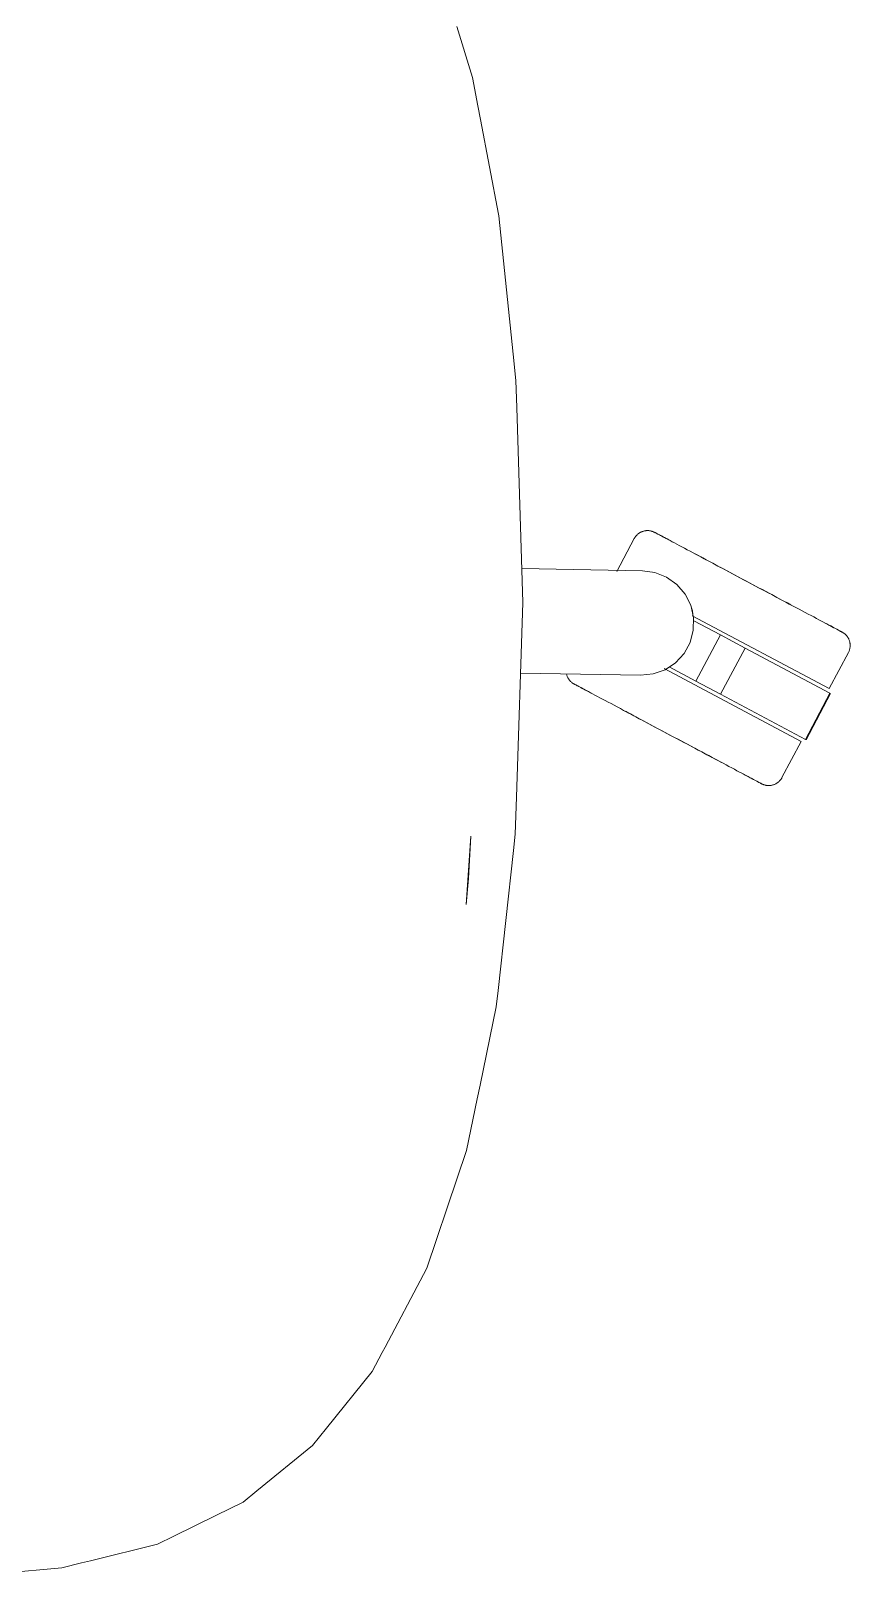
# Model space of a CAD drawing. Header units: millimetres. Extents: x 79795 to 317870, y -36033 to 97293.
# Drawn here: x 200697.8 to 200917.5, y 31870.6 to 32283.6 of the extents above; entities that cross this region are included whole.
import ezdxf

# ---------------------------------------------------------------- set-up
doc = ezdxf.new("R2010")
doc.units = ezdxf.units.MM
doc.header["$MEASUREMENT"] = 0
doc.layers.add('G-IMPT', color=8, linetype='CONTINUOUS', lineweight=9)
doc.layers.add('I-FURN', color=8, linetype='CONTINUOUS', lineweight=9)

msp = doc.modelspace()

# ---------------------------------------------------------------- linework, layer by layer
at = {"layer": 'G-IMPT'}
for p, q in [((200812.02, 32284.76), (200816.21, 32271.15)), ((200816.21, 32271.15), (200817.67, 32263.55)), ((200818.37, 32259.88), (200817.67, 32263.55)), ((200818.37, 32259.88), (200823.24, 32234.51)), ((200823.33, 32234.04), (200823.24, 32234.51)), ((200823.33, 32234.04), (200827.15, 32197.05)), ((200827.15, 32197.05), (200827.88, 32189.98)), ((200828.11, 32182.73), (200827.88, 32189.98)), ((200829.72, 32130.56), (200828.11, 32182.73)), ((200828.02, 32078.38), (200829.72, 32130.56)), ((200828.02, 32078.38), (200827.7, 32068.44)), ((200815.82, 32067.9), (200814.57, 32049.62)), ((200815.82, 32067.9), (200815.18, 32056.57)), ((200827.21, 32064.07), (200827.7, 32068.44)), ((200827.21, 32064.07), (200823.09, 32026.62)), ((200814.57, 32049.62), (200815.18, 32056.57)), ((200822.6, 32022.2), (200823.09, 32026.62)), ((200818.25, 32001.26), (200822.6, 32022.2)), ((200818.25, 32001.26), (200817.49, 31997.58)), ((200817.49, 31997.58), (200814.62, 31983.76)), ((200812.1, 31976.32), (200814.62, 31983.76)), ((200812.1, 31976.32), (200803.95, 31952.23)), ((200792.78, 31931.06), (200803.07, 31950.57)), ((200803.07, 31950.57), (200803.95, 31952.23)), ((200789.34, 31924.56), (200792.05, 31929.69)), ((200792.78, 31931.06), (200792.05, 31929.69)), ((200789.34, 31924.56), (200777.14, 31909.42)), ((200773.37, 31904.76), (200777.14, 31909.42)), ((200758.43, 31892.59), (200773.37, 31904.76)), ((200758.43, 31892.59), (200754.77, 31889.62)), ((200754.77, 31889.62), (200747.61, 31886.09)), ((200736.14, 31880.45), (200747.61, 31886.09)), ((200736.14, 31880.45), (200731.78, 31878.3)), ((200731.78, 31878.3), (200713.84, 31873.89)), ((200690.3, 31870.57), (200706.17, 31872.01)), ((200706.17, 31872.01), (200711.46, 31873.31)), ((200713.84, 31873.89), (200711.46, 31873.31))]:
    msp.add_line(p, q, dxfattribs=at)
at = {"layer": 'I-FURN'}
for p, q in [((200859.6, 32147.65), (200854.9, 32138.81)), ((200859.6, 32147.65), (200859.68, 32147.79)), ((200859.68, 32147.79), (200859.76, 32147.93)), ((200859.76, 32147.93), (200859.85, 32148.06)), ((200859.85, 32148.06), (200859.94, 32148.19)), ((200859.94, 32148.19), (200860.04, 32148.32)), ((200860.04, 32148.32), (200860.15, 32148.44)), ((200860.15, 32148.44), (200860.26, 32148.56)), ((200860.26, 32148.56), (200860.37, 32148.67)), ((200860.37, 32148.67), (200860.49, 32148.78)), ((200860.49, 32148.78), (200860.61, 32148.88)), ((200860.61, 32148.88), (200860.74, 32148.98)), ((200860.74, 32148.98), (200860.87, 32149.08)), ((200860.87, 32149.08), (200861.01, 32149.16)), ((200861.01, 32149.16), (200861.15, 32149.25)), ((200861.15, 32149.25), (200861.29, 32149.33)), ((200861.29, 32149.33), (200861.43, 32149.4)), ((200861.43, 32149.4), (200861.58, 32149.46)), ((200861.58, 32149.46), (200861.73, 32149.52)), ((200861.73, 32149.52), (200861.88, 32149.58)), ((200861.88, 32149.58), (200862.03, 32149.63)), ((200862.03, 32149.63), (200862.19, 32149.67)), ((200862.19, 32149.67), (200862.35, 32149.7)), ((200862.35, 32149.7), (200862.5, 32149.73)), ((200862.5, 32149.73), (200862.66, 32149.76)), ((200862.66, 32149.76), (200862.82, 32149.77)), ((200862.82, 32149.77), (200862.99, 32149.78)), ((200862.99, 32149.78), (200863.15, 32149.79)), ((200863.15, 32149.79), (200863.31, 32149.78)), ((200863.31, 32149.78), (200863.47, 32149.77)), ((200863.47, 32149.77), (200863.63, 32149.76)), ((200863.63, 32149.76), (200863.79, 32149.73)), ((200863.79, 32149.73), (200863.95, 32149.71)), ((200863.95, 32149.71), (200864.1, 32149.67)), ((200864.1, 32149.67), (200864.26, 32149.63)), ((200864.26, 32149.63), (200864.41, 32149.58)), ((200864.41, 32149.58), (200864.57, 32149.53)), ((200864.57, 32149.53), (200864.72, 32149.47)), ((200864.72, 32149.47), (200864.86, 32149.4)), ((200864.86, 32149.4), (200865.01, 32149.33)), ((200865.01, 32149.33), (200865.05, 32149.31)), ((200865.05, 32149.31), (200865.07, 32149.3)), ((200865.09, 32149.29), (200865.05, 32149.31)), ((200865.05, 32149.31), (200865.05, 32149.31)), ((200865.07, 32149.3), (200865.13, 32149.27)), ((200865.18, 32149.24), (200865.09, 32149.29)), ((200865.13, 32149.27), (200865.23, 32149.22)), ((200865.3, 32149.18), (200865.18, 32149.24)), ((200865.23, 32149.22), (200865.37, 32149.14)), ((200865.46, 32149.09), (200865.3, 32149.18)), ((200865.37, 32149.14), (200865.55, 32149.05)), ((200865.66, 32148.99), (200865.46, 32149.09)), ((200865.55, 32149.05), (200865.77, 32148.93)), ((200865.9, 32148.86), (200865.66, 32148.99)), ((200865.77, 32148.93), (200866.03, 32148.79)), ((200866.18, 32148.71), (200865.9, 32148.86)), ((200866.03, 32148.79), (200866.32, 32148.63)), ((200866.5, 32148.54), (200866.18, 32148.71)), ((200866.32, 32148.63), (200866.66, 32148.46)), ((200866.86, 32148.35), (200866.5, 32148.54)), ((200866.66, 32148.46), (200867.03, 32148.26)), ((200867.25, 32148.14), (200866.86, 32148.35)), ((200867.03, 32148.26), (200867.44, 32148.04)), ((200867.68, 32147.91), (200867.25, 32148.14)), ((200867.44, 32148.04), (200867.89, 32147.8)), ((200868.14, 32147.67), (200867.68, 32147.91)), ((200867.89, 32147.8), (200868.37, 32147.55)), ((200868.64, 32147.4), (200868.14, 32147.67)), ((200868.37, 32147.55), (200868.89, 32147.27)), ((200869.18, 32147.12), (200868.64, 32147.4)), ((200868.89, 32147.27), (200869.44, 32146.98)), ((200869.75, 32146.81), (200869.18, 32147.12)), ((200869.44, 32146.98), (200870.02, 32146.67)), ((200870.35, 32146.49), (200869.75, 32146.81)), ((200870.98, 32146.16), (200870.35, 32146.49)), ((200871.65, 32145.8), (200870.98, 32146.16)), ((200872.34, 32145.43), (200871.65, 32145.8)), ((200873.06, 32145.05), (200872.34, 32145.43)), ((200873.81, 32144.65), (200873.06, 32145.05)), ((200874.59, 32144.24), (200873.81, 32144.65)), ((200875.39, 32143.81), (200874.59, 32144.24)), ((200876.22, 32143.37), (200875.39, 32143.81)), ((200875.77, 32143.61), (200876.6, 32143.17)), ((200877.06, 32142.92), (200876.22, 32143.37)), ((200829.44, 32139.59), (200861.78, 32139.02)), ((200876.6, 32143.17), (200877.46, 32142.71)), ((200877.93, 32142.46), (200877.06, 32142.92)), ((200877.46, 32142.71), (200878.34, 32142.25)), ((200878.82, 32141.99), (200877.93, 32142.46)), ((200878.34, 32142.25), (200879.23, 32141.77)), ((200879.72, 32141.51), (200878.82, 32141.99)), ((200879.23, 32141.77), (200880.15, 32141.29)), ((200880.65, 32141.02), (200879.72, 32141.51)), ((200880.15, 32141.29), (200881.08, 32140.79)), ((200881.58, 32140.52), (200880.65, 32141.02)), ((200881.08, 32140.79), (200882.02, 32140.29)), ((200882.54, 32140.01), (200881.58, 32140.52)), ((200882.02, 32140.29), (200882.98, 32139.78)), ((200883.5, 32139.5), (200882.54, 32140.01)), ((200882.98, 32139.78), (200883.95, 32139.26)), ((200884.47, 32138.98), (200883.5, 32139.5)), ((200883.95, 32139.26), (200884.92, 32138.74)), ((200861.78, 32139.02), (200865.13, 32138.56)), ((200865.13, 32138.56), (200868.26, 32137.31)), ((200868.26, 32137.31), (200871, 32135.34)), ((200871, 32135.34), (200873.19, 32132.78)), ((200885.46, 32138.46), (200884.47, 32138.98)), ((200884.92, 32138.74), (200885.91, 32138.22)), ((200886.45, 32137.93), (200885.46, 32138.46)), ((200885.91, 32138.22), (200886.91, 32137.69)), ((200887.44, 32137.4), (200886.45, 32137.93)), ((200886.91, 32137.69), (200887.91, 32137.16)), ((200888.45, 32136.87), (200887.44, 32137.4)), ((200887.91, 32137.16), (200888.91, 32136.63)), ((200889.45, 32136.34), (200888.45, 32136.87)), ((200888.91, 32136.63), (200889.91, 32136.09)), ((200890.46, 32135.8), (200889.45, 32136.34)), ((200889.91, 32136.09), (200890.92, 32135.56)), ((200891.46, 32135.27), (200890.46, 32135.8)), ((200890.92, 32135.56), (200891.92, 32135.02)), ((200892.46, 32134.74), (200891.46, 32135.27)), ((200891.92, 32135.02), (200892.92, 32134.49)), ((200873.19, 32132.78), (200874.71, 32129.77)), ((200893.46, 32134.2), (200892.46, 32134.74)), ((200892.92, 32134.49), (200893.92, 32133.96)), ((200894.46, 32133.68), (200893.46, 32134.2)), ((200893.92, 32133.96), (200894.91, 32133.43)), ((200895.44, 32133.15), (200894.46, 32133.68)), ((200894.91, 32133.43), (200895.9, 32132.91)), ((200896.42, 32132.63), (200895.44, 32133.15)), ((200895.9, 32132.91), (200896.87, 32132.39)), ((200897.39, 32132.12), (200896.42, 32132.63)), ((200896.87, 32132.39), (200897.83, 32131.88)), ((200898.35, 32131.61), (200897.39, 32132.12)), ((200897.83, 32131.88), (200898.79, 32131.37)), ((200899.29, 32131.1), (200898.35, 32131.61)), ((200898.79, 32131.37), (200899.72, 32130.88)), ((200900.22, 32130.61), (200899.29, 32131.1)), ((200899.72, 32130.88), (200900.65, 32130.39)), ((200874.71, 32129.77), (200875.46, 32126.48)), ((200875.12, 32126.97), (200911.84, 32107.45)), ((200901.14, 32130.12), (200900.22, 32130.61)), ((200900.65, 32130.39), (200901.55, 32129.9)), ((200902.03, 32129.65), (200901.14, 32130.12)), ((200902.91, 32129.18), (200902.03, 32129.65)), ((200903.77, 32128.73), (200902.91, 32129.18)), ((200904.6, 32128.28), (200903.77, 32128.73)), ((200905.41, 32127.85), (200904.6, 32128.28)), ((200906.2, 32127.43), (200905.41, 32127.85)), ((200906.96, 32127.03), (200906.2, 32127.43)), ((200907.7, 32126.64), (200906.96, 32127.03)), ((200875.4, 32123.1), (200874.54, 32119.84)), ((200875.46, 32126.48), (200875.4, 32123.1)), ((200875.53, 32125.62), (200882.67, 32121.82)), ((200908.4, 32126.26), (200907.7, 32126.64)), ((200909.08, 32125.9), (200908.4, 32126.26)), ((200909.73, 32125.55), (200909.08, 32125.9)), ((200910.35, 32125.23), (200909.73, 32125.55)), ((200910.93, 32124.92), (200910.35, 32125.23)), ((200910.62, 32125.08), (200911.19, 32124.78)), ((200911.48, 32124.62), (200910.93, 32124.92)), ((200911.19, 32124.78), (200911.72, 32124.49)), ((200912, 32124.35), (200911.48, 32124.62)), ((200911.72, 32124.49), (200912.23, 32124.23)), ((200912.48, 32124.09), (200912, 32124.35)), ((200912.23, 32124.23), (200912.69, 32123.98)), ((200912.93, 32123.85), (200912.48, 32124.09)), ((200912.69, 32123.98), (200913.12, 32123.75)), ((200913.34, 32123.64), (200912.93, 32123.85)), ((200913.12, 32123.75), (200913.51, 32123.54)), ((200913.71, 32123.44), (200913.34, 32123.64)), ((200913.51, 32123.54), (200913.87, 32123.35)), ((200914.05, 32123.26), (200913.71, 32123.44)), ((200913.87, 32123.35), (200914.19, 32123.19)), ((200914.34, 32123.1), (200914.05, 32123.26)), ((200914.19, 32123.19), (200914.47, 32123.04)), ((200914.6, 32122.96), (200914.34, 32123.1)), ((200914.47, 32123.04), (200914.71, 32122.91)), ((200914.82, 32122.85), (200914.6, 32122.96)), ((200914.71, 32122.91), (200914.91, 32122.8)), ((200915, 32122.75), (200914.82, 32122.85)), ((200914.91, 32122.8), (200915.07, 32122.72)), ((200915.14, 32122.68), (200915, 32122.75)), ((200915.07, 32122.72), (200915.19, 32122.65)), ((200915.24, 32122.62), (200915.14, 32122.68)), ((200915.19, 32122.65), (200915.27, 32122.61)), ((200915.3, 32122.59), (200915.24, 32122.62)), ((200915.27, 32122.61), (200915.32, 32122.58)), ((200874.54, 32119.84), (200872.92, 32116.88)), ((200882.67, 32121.82), (200876.1, 32109.46)), ((200882.67, 32121.82), (200889.31, 32118.29)), ((200915.32, 32122.58), (200915.3, 32122.59)), ((200915.32, 32122.58), (200915.46, 32122.5)), ((200915.32, 32122.58), (200915.32, 32122.58)), ((200915.46, 32122.5), (200915.6, 32122.42)), ((200915.6, 32122.42), (200915.73, 32122.33)), ((200915.73, 32122.33), (200915.86, 32122.23)), ((200915.86, 32122.23), (200915.99, 32122.14)), ((200915.99, 32122.14), (200916.11, 32122.03)), ((200916.11, 32122.03), (200916.23, 32121.92)), ((200916.23, 32121.92), (200916.35, 32121.81)), ((200916.35, 32121.81), (200916.45, 32121.69)), ((200916.45, 32121.69), (200916.56, 32121.56)), ((200916.56, 32121.56), (200916.66, 32121.44)), ((200916.66, 32121.44), (200916.75, 32121.31)), ((200916.75, 32121.31), (200916.84, 32121.17)), ((200916.84, 32121.17), (200916.92, 32121.03)), ((200916.92, 32121.03), (200917, 32120.89)), ((200917, 32120.89), (200917.07, 32120.75)), ((200917.07, 32120.75), (200917.14, 32120.6)), ((200917.14, 32120.6), (200917.2, 32120.45)), ((200917.2, 32120.45), (200917.25, 32120.3)), ((200917.25, 32120.3), (200917.3, 32120.15)), ((200917.3, 32120.15), (200917.34, 32119.99)), ((200917.34, 32119.99), (200917.38, 32119.83)), ((200917.38, 32119.83), (200917.41, 32119.67)), ((200917.41, 32119.67), (200917.43, 32119.51)), ((200917.43, 32118.55), (200917.41, 32118.39)), ((200917.43, 32119.51), (200917.45, 32119.35)), ((200917.45, 32118.71), (200917.43, 32118.55)), ((200917.45, 32119.35), (200917.46, 32119.19)), ((200917.46, 32118.87), (200917.45, 32118.71)), ((200917.46, 32119.19), (200917.46, 32119.03)), ((200917.46, 32119.03), (200917.46, 32118.87)), ((200870.64, 32114.4), (200867.83, 32112.53)), ((200872.92, 32116.88), (200870.64, 32114.4)), ((200889.31, 32118.29), (200882.74, 32105.93)), ((200889.31, 32118.29), (200912.02, 32106.21)), ((200911.84, 32107.45), (200916.99, 32117.13)), ((200917.01, 32117.17), (200916.99, 32117.13)), ((200917.08, 32117.31), (200917.01, 32117.17)), ((200917.15, 32117.46), (200917.08, 32117.31)), ((200917.2, 32117.61), (200917.15, 32117.46)), ((200917.26, 32117.76), (200917.2, 32117.61)), ((200917.31, 32117.92), (200917.26, 32117.76)), ((200917.35, 32118.07), (200917.31, 32117.92)), ((200917.38, 32118.23), (200917.35, 32118.07)), ((200917.41, 32118.39), (200917.38, 32118.23)), ((200861.3, 32111.04), (200829.11, 32111.6)), ((200841.43, 32111.29), (200841.4, 32111.45)), ((200841.47, 32111.13), (200841.43, 32111.29)), ((200841.52, 32110.98), (200841.47, 32111.13)), ((200841.57, 32110.83), (200841.52, 32110.98)), ((200841.63, 32110.68), (200841.57, 32110.83)), ((200841.7, 32110.53), (200841.63, 32110.68)), ((200841.77, 32110.39), (200841.7, 32110.53)), ((200841.85, 32110.25), (200841.77, 32110.39)), ((200841.93, 32110.11), (200841.85, 32110.25)), ((200864.65, 32111.39), (200861.3, 32111.04)), ((200867.83, 32112.53), (200864.65, 32111.39)), ((200867.58, 32112.86), (200904.33, 32093.32)), ((200876.1, 32109.46), (200868.96, 32113.26)), ((200842.02, 32109.97), (200841.93, 32110.11)), ((200842.12, 32109.84), (200842.02, 32109.97)), ((200842.22, 32109.72), (200842.12, 32109.84)), ((200842.32, 32109.59), (200842.22, 32109.72)), ((200842.43, 32109.47), (200842.32, 32109.59)), ((200842.54, 32109.36), (200842.43, 32109.47)), ((200842.66, 32109.25), (200842.54, 32109.36)), ((200842.78, 32109.14), (200842.66, 32109.25)), ((200842.91, 32109.04), (200842.78, 32109.14)), ((200843.04, 32108.95), (200842.91, 32109.04)), ((200843.17, 32108.86), (200843.04, 32108.95)), ((200843.31, 32108.78), (200843.17, 32108.86)), ((200843.45, 32108.7), (200843.31, 32108.78)), ((200843.46, 32108.69), (200843.45, 32108.7)), ((200843.45, 32108.7), (200843.47, 32108.69)), ((200843.5, 32108.67), (200843.46, 32108.69)), ((200843.47, 32108.69), (200843.53, 32108.65)), ((200843.58, 32108.63), (200843.5, 32108.67)), ((200843.53, 32108.65), (200843.63, 32108.6)), ((200843.7, 32108.56), (200843.58, 32108.63)), ((200843.63, 32108.6), (200843.77, 32108.53)), ((200843.86, 32108.48), (200843.7, 32108.56)), ((200843.77, 32108.53), (200843.95, 32108.43)), ((200844.07, 32108.37), (200843.86, 32108.48)), ((200843.95, 32108.43), (200844.17, 32108.31)), ((200844.31, 32108.24), (200844.07, 32108.37)), ((200844.17, 32108.31), (200844.43, 32108.18)), ((200844.59, 32108.09), (200844.31, 32108.24)), ((200844.43, 32108.18), (200844.73, 32108.02)), ((200844.9, 32107.93), (200844.59, 32108.09)), ((200844.73, 32108.02), (200845.06, 32107.84)), ((200845.26, 32107.74), (200844.9, 32107.93)), ((200845.06, 32107.84), (200845.44, 32107.64)), ((200845.65, 32107.53), (200845.26, 32107.74)), ((200845.44, 32107.64), (200845.85, 32107.42)), ((200846.08, 32107.3), (200845.65, 32107.53)), ((200845.85, 32107.42), (200846.29, 32107.19)), ((200846.55, 32107.05), (200846.08, 32107.3)), ((200846.29, 32107.19), (200846.77, 32106.93)), ((200847.05, 32106.78), (200846.55, 32107.05)), ((200846.77, 32106.93), (200847.29, 32106.66)), ((200847.58, 32106.5), (200847.05, 32106.78)), ((200847.29, 32106.66), (200847.84, 32106.36)), ((200848.15, 32106.2), (200847.58, 32106.5)), ((200847.84, 32106.36), (200848.43, 32106.05)), ((200882.74, 32105.93), (200876.1, 32109.46)), ((200912.02, 32106.21), (200905.45, 32093.85)), ((200905.62, 32093.76), (200912.19, 32106.12)), ((200848.43, 32106.05), (200849.04, 32105.72)), ((200849.04, 32105.72), (200849.69, 32105.38)), ((200849.69, 32105.38), (200850.37, 32105.02)), ((200850.37, 32105.02), (200851.08, 32104.64)), ((200851.08, 32104.64), (200851.81, 32104.25)), ((200851.81, 32104.25), (200852.57, 32103.85)), ((200852.57, 32103.85), (200853.36, 32103.43)), ((200853.36, 32103.43), (200854.17, 32103)), ((200854.17, 32103), (200855.01, 32102.55)), ((200855.01, 32102.55), (200855.86, 32102.1)), ((200855.86, 32102.1), (200856.74, 32101.63)), ((200905.45, 32093.85), (200882.74, 32105.93)), ((200856.74, 32101.63), (200857.64, 32101.16)), ((200858.13, 32100.89), (200857.22, 32101.38)), ((200857.64, 32101.16), (200858.55, 32100.67)), ((200859.05, 32100.4), (200858.13, 32100.89)), ((200858.55, 32100.67), (200859.48, 32100.18)), ((200859.99, 32099.91), (200859.05, 32100.4)), ((200859.48, 32100.18), (200860.42, 32099.67)), ((200860.94, 32099.4), (200859.99, 32099.91)), ((200860.42, 32099.67), (200861.38, 32099.16)), ((200861.9, 32098.89), (200860.94, 32099.4)), ((200861.38, 32099.16), (200862.35, 32098.65)), ((200862.88, 32098.37), (200861.9, 32098.89)), ((200862.35, 32098.65), (200863.33, 32098.13)), ((200863.86, 32097.85), (200862.88, 32098.37)), ((200863.33, 32098.13), (200864.32, 32097.6)), ((200864.85, 32097.32), (200863.86, 32097.85)), ((200864.32, 32097.6), (200865.31, 32097.08)), ((200865.85, 32096.79), (200864.85, 32097.32)), ((200865.31, 32097.08), (200866.31, 32096.54)), ((200866.85, 32096.26), (200865.85, 32096.79)), ((200866.31, 32096.54), (200867.31, 32096.01)), ((200867.85, 32095.72), (200866.85, 32096.26)), ((200867.31, 32096.01), (200868.32, 32095.48)), ((200868.86, 32095.19), (200867.85, 32095.72)), ((200868.32, 32095.48), (200869.32, 32094.94)), ((200869.87, 32094.65), (200868.86, 32095.19)), ((200869.32, 32094.94), (200870.33, 32094.41)), ((200870.87, 32094.12), (200869.87, 32094.65)), ((200870.33, 32094.41), (200871.33, 32093.88)), ((200871.87, 32093.59), (200870.87, 32094.12)), ((200871.33, 32093.88), (200872.33, 32093.35)), ((200872.86, 32093.06), (200871.87, 32093.59)), ((200872.33, 32093.35), (200873.32, 32092.82)), ((200873.85, 32092.54), (200872.86, 32093.06)), ((200873.32, 32092.82), (200874.3, 32092.3)), ((200874.83, 32092.01), (200873.85, 32092.54)), ((200874.3, 32092.3), (200875.27, 32091.78)), ((200875.8, 32091.5), (200874.83, 32092.01)), ((200875.27, 32091.78), (200876.24, 32091.26)), ((200876.75, 32090.99), (200875.8, 32091.5)), ((200876.24, 32091.26), (200877.19, 32090.76)), ((200877.7, 32090.49), (200876.75, 32090.99)), ((200877.19, 32090.76), (200878.13, 32090.26)), ((200878.63, 32089.99), (200877.7, 32090.49)), ((200878.13, 32090.26), (200879.05, 32089.77)), ((200879.54, 32089.51), (200878.63, 32089.99)), ((200879.05, 32089.77), (200879.96, 32089.29)), ((200899.18, 32083.63), (200904.33, 32093.32)), ((200880.44, 32089.03), (200879.54, 32089.51)), ((200879.96, 32089.29), (200880.84, 32088.82)), ((200881.31, 32088.57), (200880.44, 32089.03)), ((200880.84, 32088.82), (200881.71, 32088.35)), ((200882.17, 32088.11), (200881.31, 32088.57)), ((200881.71, 32088.35), (200882.56, 32087.9)), ((200883.01, 32087.67), (200882.17, 32088.11)), ((200882.56, 32087.9), (200883.38, 32087.47)), ((200883.38, 32087.47), (200884.18, 32087.04)), ((200884.18, 32087.04), (200884.96, 32086.63)), ((200884.96, 32086.63), (200885.71, 32086.23)), ((200885.71, 32086.23), (200886.43, 32085.85)), ((200886.43, 32085.85), (200887.12, 32085.48)), ((200887.12, 32085.48), (200887.79, 32085.12)), ((200887.79, 32085.12), (200888.42, 32084.79)), ((200888.42, 32084.79), (200889.02, 32084.47)), ((200889.34, 32084.3), (200888.75, 32084.61)), ((200889.02, 32084.47), (200889.59, 32084.16)), ((200889.89, 32084.01), (200889.34, 32084.3)), ((200889.59, 32084.16), (200890.13, 32083.88)), ((200890.4, 32083.73), (200889.89, 32084.01)), ((200890.13, 32083.88), (200890.63, 32083.61)), ((200890.89, 32083.48), (200890.4, 32083.73)), ((200890.63, 32083.61), (200891.1, 32083.37)), ((200891.33, 32083.24), (200890.89, 32083.48)), ((200891.1, 32083.37), (200891.52, 32083.14)), ((200891.74, 32083.02), (200891.33, 32083.24)), ((200891.52, 32083.14), (200891.92, 32082.93)), ((200892.11, 32082.82), (200891.74, 32083.02)), ((200891.92, 32082.93), (200892.27, 32082.74)), ((200892.45, 32082.64), (200892.11, 32082.82)), ((200892.27, 32082.74), (200892.59, 32082.57)), ((200892.75, 32082.49), (200892.45, 32082.64)), ((200892.59, 32082.57), (200892.87, 32082.42)), ((200893.01, 32082.35), (200892.75, 32082.49)), ((200892.87, 32082.42), (200893.11, 32082.29)), ((200893.22, 32082.23), (200893.01, 32082.35)), ((200893.11, 32082.29), (200893.31, 32082.19)), ((200893.4, 32082.14), (200893.22, 32082.23)), ((200893.31, 32082.19), (200893.47, 32082.1)), ((200893.55, 32082.06), (200893.4, 32082.14)), ((200893.47, 32082.1), (200893.6, 32082.04)), ((200893.65, 32082.01), (200893.55, 32082.06)), ((200893.6, 32082.04), (200893.68, 32081.99)), ((200893.71, 32081.98), (200893.65, 32082.01)), ((200893.68, 32081.99), (200893.72, 32081.97)), ((200893.73, 32081.97), (200893.71, 32081.98)), ((200893.72, 32081.97), (200893.73, 32081.97)), ((200893.76, 32081.95), (200893.73, 32081.97)), ((200893.91, 32081.87), (200893.76, 32081.95)), ((200894.06, 32081.81), (200893.91, 32081.87)), ((200894.21, 32081.75), (200894.06, 32081.81)), ((200894.36, 32081.7), (200894.21, 32081.75)), ((200894.51, 32081.65), (200894.36, 32081.7)), ((200894.67, 32081.61), (200894.51, 32081.65)), ((200894.83, 32081.57), (200894.67, 32081.61)), ((200894.98, 32081.54), (200894.83, 32081.57)), ((200895.14, 32081.52), (200894.98, 32081.54)), ((200895.3, 32081.51), (200895.14, 32081.52)), ((200895.47, 32081.5), (200895.3, 32081.51)), ((200895.63, 32081.49), (200895.47, 32081.5)), ((200895.79, 32081.5), (200895.63, 32081.49)), ((200895.95, 32081.51), (200895.79, 32081.5)), ((200896.11, 32081.52), (200895.95, 32081.51)), ((200896.27, 32081.55), (200896.11, 32081.52)), ((200896.43, 32081.58), (200896.27, 32081.55)), ((200896.58, 32081.61), (200896.43, 32081.58)), ((200896.74, 32081.65), (200896.58, 32081.61)), ((200896.89, 32081.7), (200896.74, 32081.65)), ((200897.05, 32081.76), (200896.89, 32081.7)), ((200897.2, 32081.82), (200897.05, 32081.76)), ((200897.34, 32081.88), (200897.2, 32081.82)), ((200897.49, 32081.95), (200897.34, 32081.88)), ((200897.63, 32082.03), (200897.49, 32081.95)), ((200897.77, 32082.11), (200897.63, 32082.03)), ((200897.9, 32082.2), (200897.77, 32082.11)), ((200898.03, 32082.3), (200897.9, 32082.2)), ((200898.16, 32082.4), (200898.03, 32082.3)), ((200898.28, 32082.5), (200898.16, 32082.4)), ((200898.4, 32082.61), (200898.28, 32082.5)), ((200898.52, 32082.72), (200898.4, 32082.61)), ((200898.62, 32082.84), (200898.52, 32082.72)), ((200898.73, 32082.96), (200898.62, 32082.84)), ((200898.83, 32083.09), (200898.73, 32082.96)), ((200898.92, 32083.22), (200898.83, 32083.09)), ((200899.01, 32083.35), (200898.92, 32083.22)), ((200899.1, 32083.49), (200899.01, 32083.35)), ((200899.18, 32083.63), (200899.1, 32083.49))]:
    msp.add_line(p, q, dxfattribs=at)
msp.add_arc((200861.73, 32125.03), 13.81, 12.3473, 17.336, dxfattribs=at)
msp.add_open_spline([(200875.05, 32128.67), (200875.17, 32128.25), (200875.24, 32127.82), (200875.3, 32127.38)], degree=3, dxfattribs=at)

doc.saveas('drawing.dxf')
